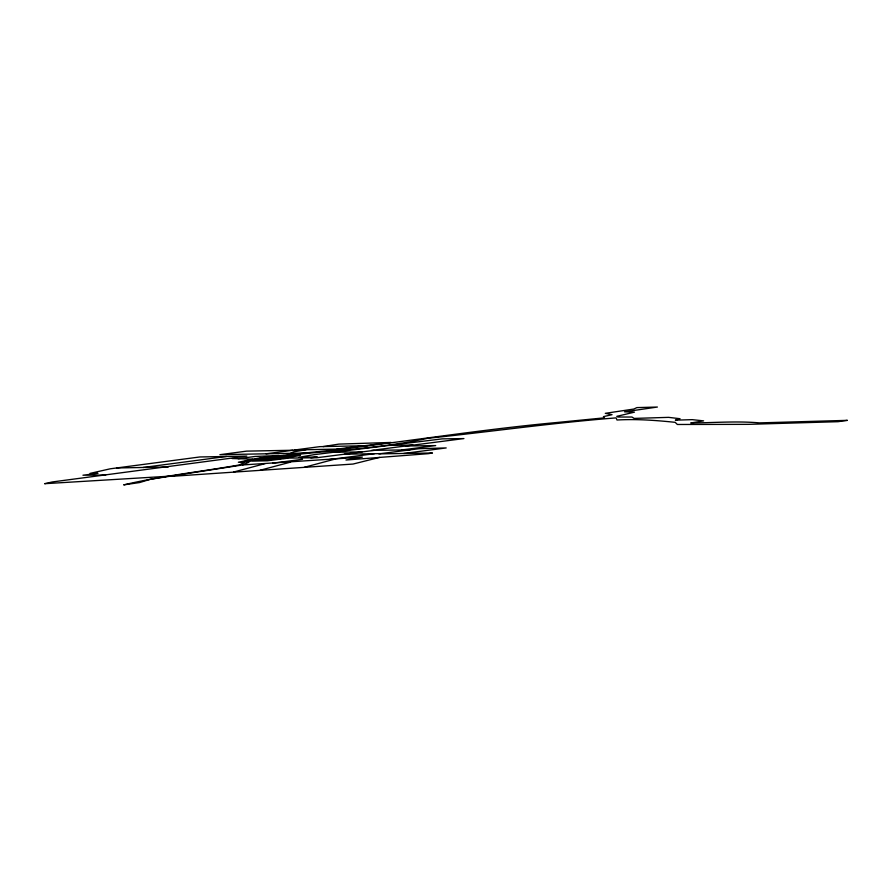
<?xml version="1.0" encoding="UTF-8"?>
<svg xmlns="http://www.w3.org/2000/svg" width="892" height="892" viewBox="0 0 892 892"><rect width="100%" height="100%" fill="white"/><g stroke="black" fill="none" stroke-linecap="round" stroke-linejoin="round"><path stroke-width="1.34" d="M292.799 450.248L246.638 451.129L219.9 454.686L290.491 453.337L293.457 451.887L306.056 449.724M242.535 464.955L248.935 462.234L242.836 461.833C303.871 450.505 366.846 451.62 427.669 438.307C490.5 431.761 553.107 422.797 616.104 417.891L617.008 420.009C636.52 418.872 655.865 420.344 675.199 422.329L677.351 424.481L748.087 424.358L838.034 421.693L847.4 420.355L759.415 422.886C736.759 420.89 713.633 422.797 690.765 422.986L703.587 420.868L692.225 419.641L675.356 420.177L680.038 418.716L668.61 417.356L634.167 418.415L631.96 417.032L617.799 417.021L616.796 416.352L634.468 412.149L624.523 411.836L657.393 407.042L636.899 407.599L633.788 409.049L605.289 413.33L612.046 414.691L603.405 416.631L604.553 417.824L557.567 422.44C474.912 430.011 393.316 443.882 310.829 452.4L259.494 457.942L238.354 462.223L244.263 462.658L239.469 464.922C200.867 471.757 161.786 475.849 123.687 484.88L139.654 482.539L150.492 479.26L242.535 464.955L362.431 457.094L345.985 460.016L428.294 453.671L432.464 452.991L378.866 453.883L419.128 448.687L446.201 447.929L403.742 453.47M304.272 467.308L334.834 459.135M233.637 472.024L265.125 463.617M260.085 470.251L290.614 462.101M379.602 457.406L353.031 464.052L171.966 476.317M323.071 446.591L338.882 444.105L391.03 442.443L337.031 449.1M261.401 458.131L246.136 461.108L267.254 460.818L288.216 458.098L316.794 457.741L374.216 450.36M272.684 456.559L284.069 455.556M105.702 475.068L82.956 475.213L97.975 473.351L90.014 473.396L110.285 468.802L199.786 456.972L246.839 456.091L52.271 481.959L44.6 483.698L169.48 476.183M143.188 467.475L226.468 456.47M266.061 453.805L319.693 446.658L367.827 445.677M238.164 458.711L255.056 456.47L278.951 455.5M310.851 457.819L317.329 456.972L299.065 457.273L314.029 454.675L442.187 438.875L463.918 438.574L413.687 445.041L389.313 445.398M254.231 460.071L266.385 458.399L283.377 458.165L274.914 459.257L257.498 459.436M280.211 456.726L268.146 457.73M261.323 459.436L269.785 458.343M282.63 456.693L274.156 457.786L289.421 456.604M264.723 459.391L273.186 458.298M268.113 459.347L276.587 458.254M261.958 460.328L270.265 459.257M291.082 456.581L283.812 457.518L286.934 457.473M271.514 459.302L279.976 458.209M272.618 463.182L302.522 459.302L301.34 457.942M412.896 445.052L371.551 450.393L409.997 449.858M401.5 449.981L435.697 445.587L405.369 446.022M329.527 459.525L374.417 453.716M294.996 449.947L343.164 448.966M116.551 467.965L168.265 467.007M344.301 454.206L380.929 453.615M290.491 453.337L306.881 453.08M288.963 455.6L300.437 455.422L283.099 458.41L286.12 458.377M333.563 452.266L362.13 451.91M232.154 458.533L252.759 459.135M291.907 456.57L265.08 460.283L252.235 460.462L264.578 458.053L291.907 456.57"/></g></svg>
